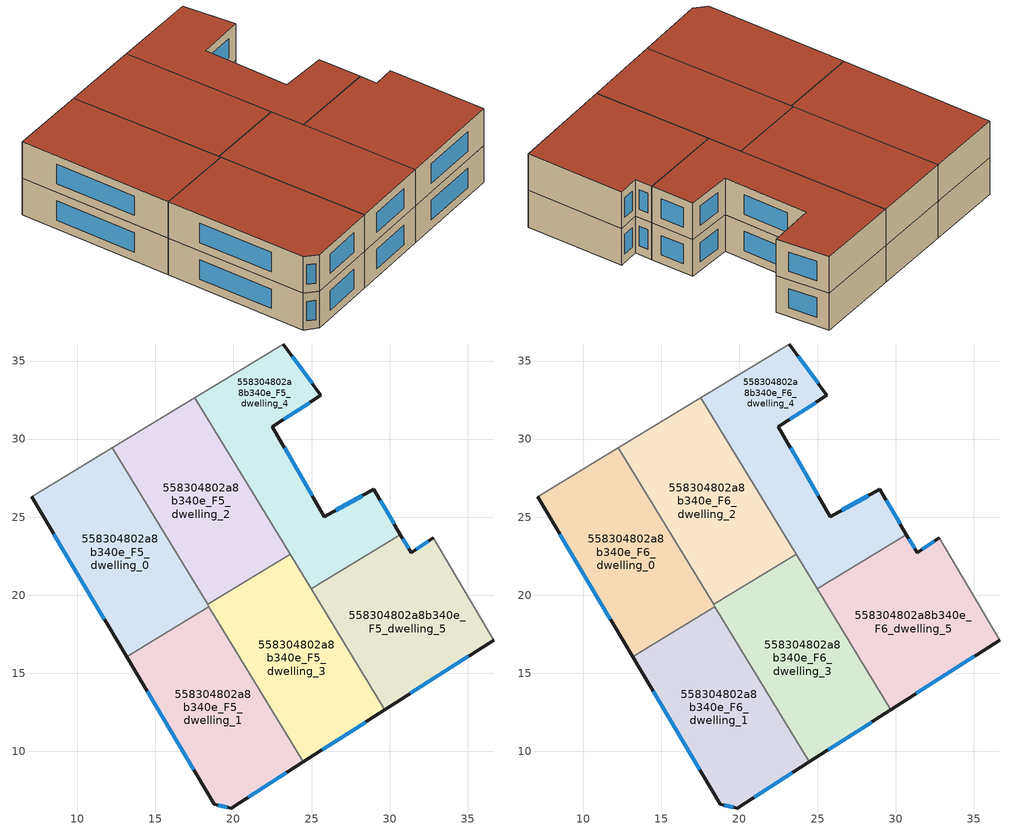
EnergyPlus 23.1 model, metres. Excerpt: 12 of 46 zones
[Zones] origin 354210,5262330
558304802a8b340e_F5_dwelling_0
 floor to 558304802a8b340e_F4_dwelling_0 (EU_floor_Construction): 12.24,29.44 18.42,19.27 13.15,16.06 7.08,26.29 z15
 wall outside (EU_wall_Construction): 7.08,26.29 13.15,16.06 z15:18
 wall to 558304802a8b340e_F5_dwelling_1 (EU_wall_Construction): 13.15,16.06 18.42,19.27 z15:18
 wall adiabatic (EU_wall_Construction): 12.24,29.44 7.08,26.29 z15:18
 wall to 558304802a8b340e_F5_dwelling_2 (EU_wall_Construction): 18.34,19.41 12.24,29.44 z15:18
 wall to 558304802a8b340e_F5_dwelling_3 (EU_wall_Construction): 18.42,19.27 18.34,19.41 z15:18
 window (EU_Window_Construction): 8.5,23.89 11.72,18.47 z15.7:17.3
558304802a8b340e_F5_dwelling_1
 floor to 558304802a8b340e_F4_dwelling_1 (EU_floor_Construction): 18.42,19.27 24.47,9.32 19.86,6.37 18.76,6.61 13.15,16.06 z15
 wall outside (EU_wall_Construction): 13.15,16.06 18.76,6.61 19.86,6.37 24.47,9.32 z15:18
 wall to 558304802a8b340e_F5_dwelling_3 (EU_wall_Construction): 24.47,9.32 18.42,19.27 z15:18
 window (EU_Window_Construction): 20.94,7.06 23.39,8.63 / 19.02,6.55 19.6,6.43 / 14.47,13.84 17.44,8.83 z15.7:17.3
558304802a8b340e_F5_dwelling_2
 floor to 558304802a8b340e_F4_dwelling_2 (EU_floor_Construction): 17.53,32.65 23.63,22.63 18.34,19.41 12.24,29.44 z15
 wall to 558304802a8b340e_F5_dwelling_3 (EU_wall_Construction): 18.34,19.41 23.63,22.63 z15:18
 wall adiabatic (EU_wall_Construction): 17.53,32.65 12.24,29.44 z15:18
 wall to 558304802a8b340e_F5_dwelling_4 (EU_wall_Construction): 23.63,22.63 17.53,32.65 z15:18
558304802a8b340e_F5_dwelling_3
 floor to 558304802a8b340e_F4_dwelling_3 (EU_floor_Construction): 23.63,22.63 29.69,12.66 24.47,9.32 18.34,19.41 z15
 wall outside (EU_wall_Construction): 24.47,9.32 29.69,12.66 z15:18
 wall to 558304802a8b340e_F5_dwelling_5 (EU_wall_Construction): 29.69,12.66 24.97,20.41 z15:18
 wall to 558304802a8b340e_F5_dwelling_4 (EU_wall_Construction): 24.97,20.41 23.63,22.63 z15:18
 window (EU_Window_Construction): 25.7,10.11 28.46,11.88 z15.7:17.3
558304802a8b340e_F5_dwelling_4
 floor to 558304802a8b340e_F4_dwelling_4 (EU_floor_Construction): 25.6,32.81 22.49,30.79 25.82,25.03 28.99,26.77 30.69,23.89 24.97,20.41 17.53,32.65 23.18,36.09 z15
 wall outside (EU_wall_Construction): 30.69,23.89 28.99,26.77 25.82,25.03 22.49,30.79 25.6,32.81 23.18,36.09 z15:18
 wall adiabatic (EU_wall_Construction): 23.18,36.09 17.53,32.65 z15:18
 wall to 558304802a8b340e_F5_dwelling_5 (EU_wall_Construction): 24.97,20.41 30.69,23.89 z15:18
 window (EU_Window_Construction): 30.29,24.57 29.39,26.1 / 25.03,33.58 23.75,35.32 / 23.22,31.27 24.87,32.33 / 25.04,26.38 23.27,29.44 / 28.24,26.36 26.57,25.44 z15.7:17.3
558304802a8b340e_F5_dwelling_5
 floor to 558304802a8b340e_F4_dwelling_5 (EU_floor_Construction): 32.8,23.67 36.67,17.13 29.69,12.66 24.97,20.41 30.69,23.89 31.37,22.73 z15
 wall outside (EU_wall_Construction): 29.69,12.66 36.67,17.13 / 32.8,23.67 31.37,22.73 30.69,23.89 z15:18
 wall adiabatic (EU_wall_Construction): 36.67,17.13 32.8,23.67 z15:18
 window (EU_Window_Construction): 31.33,13.71 35.03,16.08 / 31.21,23 30.85,23.62 / 32.46,23.45 31.71,22.95 z15.7:17.3
558304802a8b340e_F6_dwelling_0
 floor to 558304802a8b340e_F5_dwelling_0 (EU_floor_Construction): 12.24,29.44 18.42,19.27 13.15,16.06 7.08,26.29 z18
 wall outside (EU_wall_Construction): 7.08,26.29 13.15,16.06 z18:21
 wall to 558304802a8b340e_F6_dwelling_1 (EU_wall_Construction): 13.15,16.06 18.42,19.27 z18:21
 wall adiabatic (EU_wall_Construction): 12.24,29.44 7.08,26.29 z18:21
 wall to 558304802a8b340e_F6_dwelling_2 (EU_wall_Construction): 18.34,19.41 12.24,29.44 z18:21
 wall to 558304802a8b340e_F6_dwelling_3 (EU_wall_Construction): 18.42,19.27 18.34,19.41 z18:21
 window (EU_Window_Construction): 8.5,23.89 11.72,18.47 z18.7:20.3
 roof outside (EU_roof_Construction): 18.42,19.27 12.24,29.44 7.08,26.29 13.15,16.06 z21
558304802a8b340e_F6_dwelling_1
 floor to 558304802a8b340e_F5_dwelling_1 (EU_floor_Construction): 18.42,19.27 24.47,9.32 19.86,6.37 18.76,6.61 13.15,16.06 z18
 wall outside (EU_wall_Construction): 13.15,16.06 18.76,6.61 19.86,6.37 24.47,9.32 z18:21
 wall to 558304802a8b340e_F6_dwelling_3 (EU_wall_Construction): 24.47,9.32 18.42,19.27 z18:21
 window (EU_Window_Construction): 20.94,7.06 23.39,8.63 / 19.02,6.55 19.6,6.43 / 14.47,13.84 17.44,8.83 z18.7:20.3
 roof outside (EU_roof_Construction): 24.47,9.32 18.42,19.27 13.15,16.06 18.76,6.61 19.86,6.37 z21
558304802a8b340e_F6_dwelling_2
 floor to 558304802a8b340e_F5_dwelling_2 (EU_floor_Construction): 17.53,32.65 23.63,22.63 18.34,19.41 12.24,29.44 z18
 wall to 558304802a8b340e_F6_dwelling_3 (EU_wall_Construction): 18.34,19.41 23.63,22.63 z18:21
 wall adiabatic (EU_wall_Construction): 17.53,32.65 12.24,29.44 z18:21
 wall to 558304802a8b340e_F6_dwelling_4 (EU_wall_Construction): 23.63,22.63 17.53,32.65 z18:21
 roof outside (EU_roof_Construction): 23.63,22.63 17.53,32.65 12.24,29.44 18.34,19.41 z21
558304802a8b340e_F6_dwelling_3
 floor to 558304802a8b340e_F5_dwelling_3 (EU_floor_Construction): 23.63,22.63 29.69,12.66 24.47,9.32 18.34,19.41 z18
 wall outside (EU_wall_Construction): 24.47,9.32 29.69,12.66 z18:21
 wall to 558304802a8b340e_F6_dwelling_5 (EU_wall_Construction): 29.69,12.66 24.97,20.41 z18:21
 wall to 558304802a8b340e_F6_dwelling_4 (EU_wall_Construction): 24.97,20.41 23.63,22.63 z18:21
 window (EU_Window_Construction): 25.7,10.11 28.46,11.88 z18.7:20.3
 roof outside (EU_roof_Construction): 29.69,12.66 23.63,22.63 18.34,19.41 24.47,9.32 z21
558304802a8b340e_F6_dwelling_4
 floor to 558304802a8b340e_F5_dwelling_4 (EU_floor_Construction): 25.6,32.81 22.49,30.79 25.82,25.03 28.99,26.77 30.69,23.89 24.97,20.41 17.53,32.65 23.18,36.09 z18
 wall outside (EU_wall_Construction): 30.69,23.89 28.99,26.77 25.82,25.03 22.49,30.79 25.6,32.81 23.18,36.09 z18:21
 wall adiabatic (EU_wall_Construction): 23.18,36.09 17.53,32.65 z18:21
 wall to 558304802a8b340e_F6_dwelling_5 (EU_wall_Construction): 24.97,20.41 30.69,23.89 z18:21
 window (EU_Window_Construction): 30.29,24.57 29.39,26.1 / 25.03,33.58 23.75,35.32 / 23.22,31.27 24.87,32.33 / 25.04,26.38 23.27,29.44 / 28.24,26.36 26.57,25.44 z18.7:20.3
 roof outside (EU_roof_Construction): 30.69,23.89 28.99,26.77 25.82,25.03 22.49,30.79 25.6,32.81 23.18,36.09 17.53,32.65 24.97,20.41 z21
558304802a8b340e_F6_dwelling_5
 floor to 558304802a8b340e_F5_dwelling_5 (EU_floor_Construction): 32.8,23.67 36.67,17.13 29.69,12.66 24.97,20.41 30.69,23.89 31.37,22.73 z18
 wall outside (EU_wall_Construction): 29.69,12.66 36.67,17.13 / 32.8,23.67 31.37,22.73 30.69,23.89 z18:21
 wall adiabatic (EU_wall_Construction): 36.67,17.13 32.8,23.67 z18:21
 window (EU_Window_Construction): 31.33,13.71 35.03,16.08 / 31.21,23 30.85,23.62 / 32.46,23.45 31.71,22.95 z18.7:20.3
 roof outside (EU_roof_Construction): 36.67,17.13 32.8,23.67 31.37,22.73 30.69,23.89 24.97,20.41 29.69,12.66 z21
[Building]
EU S2 Campaign: North Axis=0; Terrain=City; Solar Distribution=FullExterior
[Site:Location]
Budapest.Ferenc.Liszt.Intl.AP: Latitude=47.437; Longitude=19.256; Time Zone=1; Elevation=185
[SizingPeriod:WeatherFileDays]
AnnualSizingPeriod: Begin Month=1; Begin Day of Month=1; End Month=12; End Day of Month=31; Day of Week for Start Day=Monday; Use Weather File Daylight Saving Period=No; Use Weather File Rain and Snow Indicators=No
[MATERIAL]
EU_InternalMass_Material: Roughness=MediumRough; Thickness=0.1; Conductivity=1; Density=1800; Specific Heat=900; Thermal Absorptance=0.9; Solar Absorptance=0.7; Visible Absorptance=0.7
[MATERIAL:NOMASS] Roughness=MediumRough; Thermal Absorptance=0.9; Solar Absorptance=0.7; Visible Absorptance=0.7
Name | Thermal Resistance
EU_wall_NoMass | 0.832559
EU_roof_NoMass | 1.39638
EU_floor_NoMass | 0.872794
[WINDOWMATERIAL:SIMPLEGLAZINGSYSTEM]
EU_Window_SimpleGlazing: UFactor=2.79869; Solar Heat Gain Coefficient=0.75; Visible Transmittance=0.75
[CONSTRUCTION]
EU_wall_Construction: EU_wall_NoMass
EU_roof_Construction: EU_roof_NoMass
EU_floor_Construction: EU_floor_NoMass
EU_Window_Construction: EU_Window_SimpleGlazing
EU_InternalMass_Construction: EU_InternalMass_Material
[ZONE] Type=1; Multiplier=1; Ceiling Height=autocalculate; Floor Area=autocalculate; Part of Total Floor Area=Yes
Name | Volume
558304802a8b340e_F5_dwelling_0; 558304802a8b340e_F6_dwelling_0 | 218.015
558304802a8b340e_F5_dwelling_1; 558304802a8b340e_F6_dwelling_1 | 218.001
558304802a8b340e_F5_dwelling_2; 558304802a8b340e_F6_dwelling_2 | 218.011
558304802a8b340e_F5_dwelling_3; 558304802a8b340e_F6_dwelling_3 | 218.008
558304802a8b340e_F5_dwelling_4; 558304802a8b340e_F6_dwelling_4 | 218.005
558304802a8b340e_F5_dwelling_5; 558304802a8b340e_F6_dwelling_5 | 217.997
[INTERNALMASS] Construction=EU_InternalMass_Construction
Name | Zone or ZoneList | Surface Area
558304802a8b340e_F5_dwelling_0_EU_InternalMass | 558304802a8b340e_F5_dwelling_0 | 72.6714
558304802a8b340e_F5_dwelling_1_EU_InternalMass | 558304802a8b340e_F5_dwelling_1 | 72.667
558304802a8b340e_F5_dwelling_2_EU_InternalMass | 558304802a8b340e_F5_dwelling_2 | 72.6705
558304802a8b340e_F5_dwelling_3_EU_InternalMass | 558304802a8b340e_F5_dwelling_3 | 72.6692
558304802a8b340e_F5_dwelling_4_EU_InternalMass | 558304802a8b340e_F5_dwelling_4 | 72.6681
558304802a8b340e_F5_dwelling_5_EU_InternalMass | 558304802a8b340e_F5_dwelling_5 | 72.6658
558304802a8b340e_F6_dwelling_0_EU_InternalMass | 558304802a8b340e_F6_dwelling_0 | 72.6714
558304802a8b340e_F6_dwelling_1_EU_InternalMass | 558304802a8b340e_F6_dwelling_1 | 72.667
558304802a8b340e_F6_dwelling_2_EU_InternalMass | 558304802a8b340e_F6_dwelling_2 | 72.6705
558304802a8b340e_F6_dwelling_3_EU_InternalMass | 558304802a8b340e_F6_dwelling_3 | 72.6692
558304802a8b340e_F6_dwelling_4_EU_InternalMass | 558304802a8b340e_F6_dwelling_4 | 72.6681
558304802a8b340e_F6_dwelling_5_EU_InternalMass | 558304802a8b340e_F6_dwelling_5 | 72.6658
[OTHEREQUIPMENT] Fuel Type=Electricity; Design Level Calculation Method=Watts/Area; Power per Zone Floor Area=1; Fraction Latent=0; Fraction Radiant=0; Fraction Lost=0; Carbon Dioxide Generation Rate=0; EndUse Subcategory=EU_Step8_InternalGains
Name | Zone or ZoneList or Space or SpaceList | Schedule
EU_Step8_InternalGain_558304802a8b340e_F5_dwelling_0_f000 | 558304802a8b340e_F5_dwelling_0 | EU_Step8_GainSchedule_558304802a8b340e_F5_dwelling_0_f000
EU_Step8_InternalGain_558304802a8b340e_F5_dwelling_1_f000 | 558304802a8b340e_F5_dwelling_1 | EU_Step8_GainSchedule_558304802a8b340e_F5_dwelling_1_f000
EU_Step8_InternalGain_558304802a8b340e_F5_dwelling_2_f000 | 558304802a8b340e_F5_dwelling_2 | EU_Step8_GainSchedule_558304802a8b340e_F5_dwelling_2_f000
EU_Step8_InternalGain_558304802a8b340e_F5_dwelling_3_f000 | 558304802a8b340e_F5_dwelling_3 | EU_Step8_GainSchedule_558304802a8b340e_F5_dwelling_3_f000
EU_Step8_InternalGain_558304802a8b340e_F5_dwelling_4_f000 | 558304802a8b340e_F5_dwelling_4 | EU_Step8_GainSchedule_558304802a8b340e_F5_dwelling_4_f000
EU_Step8_InternalGain_558304802a8b340e_F5_dwelling_5_f000 | 558304802a8b340e_F5_dwelling_5 | EU_Step8_GainSchedule_558304802a8b340e_F5_dwelling_5_f000
EU_Step8_InternalGain_558304802a8b340e_F6_dwelling_0_f000 | 558304802a8b340e_F6_dwelling_0 | EU_Step8_GainSchedule_558304802a8b340e_F6_dwelling_0_f000
EU_Step8_InternalGain_558304802a8b340e_F6_dwelling_1_f000 | 558304802a8b340e_F6_dwelling_1 | EU_Step8_GainSchedule_558304802a8b340e_F6_dwelling_1_f000
EU_Step8_InternalGain_558304802a8b340e_F6_dwelling_2_f000 | 558304802a8b340e_F6_dwelling_2 | EU_Step8_GainSchedule_558304802a8b340e_F6_dwelling_2_f000
EU_Step8_InternalGain_558304802a8b340e_F6_dwelling_3_f000 | 558304802a8b340e_F6_dwelling_3 | EU_Step8_GainSchedule_558304802a8b340e_F6_dwelling_3_f000
EU_Step8_InternalGain_558304802a8b340e_F6_dwelling_4_f000 | 558304802a8b340e_F6_dwelling_4 | EU_Step8_GainSchedule_558304802a8b340e_F6_dwelling_4_f000
EU_Step8_InternalGain_558304802a8b340e_F6_dwelling_5_f000 | 558304802a8b340e_F6_dwelling_5 | EU_Step8_GainSchedule_558304802a8b340e_F6_dwelling_5_f000
[ZONEVENTILATION:DESIGNFLOWRATE] Schedule=EU_AlwaysOn; Design Flow Rate Calculation Method=AirChanges/Hour; Air Changes per Hour=0.475469; Ventilation Type=Natural; Fan Pressure Rise=0; Fan Total Efficiency=1; Constant Term Coefficient=1; Temperature Term Coefficient=0; Velocity Term Coefficient=0; Velocity Squared Term Coefficient=0; Minimum Indoor Temperature=-100; Maximum Indoor Temperature=100; Delta Temperature=-100; Minimum Outdoor Temperature=-100; Maximum Outdoor Temperature=100; Maximum Wind Speed=40
Name | Zone or ZoneList or Space or SpaceList
EU_ConstantAir_558304802a8b340e_F5_dwelling_0 | 558304802a8b340e_F5_dwelling_0
EU_ConstantAir_558304802a8b340e_F5_dwelling_1 | 558304802a8b340e_F5_dwelling_1
EU_ConstantAir_558304802a8b340e_F5_dwelling_2 | 558304802a8b340e_F5_dwelling_2
EU_ConstantAir_558304802a8b340e_F5_dwelling_3 | 558304802a8b340e_F5_dwelling_3
EU_ConstantAir_558304802a8b340e_F5_dwelling_4 | 558304802a8b340e_F5_dwelling_4
EU_ConstantAir_558304802a8b340e_F5_dwelling_5 | 558304802a8b340e_F5_dwelling_5
EU_ConstantAir_558304802a8b340e_F6_dwelling_0 | 558304802a8b340e_F6_dwelling_0
EU_ConstantAir_558304802a8b340e_F6_dwelling_1 | 558304802a8b340e_F6_dwelling_1
EU_ConstantAir_558304802a8b340e_F6_dwelling_2 | 558304802a8b340e_F6_dwelling_2
EU_ConstantAir_558304802a8b340e_F6_dwelling_3 | 558304802a8b340e_F6_dwelling_3
EU_ConstantAir_558304802a8b340e_F6_dwelling_4 | 558304802a8b340e_F6_dwelling_4
EU_ConstantAir_558304802a8b340e_F6_dwelling_5 | 558304802a8b340e_F6_dwelling_5
[HVACTEMPLATE:THERMOSTAT] Constant Heating Setpoint=20; Constant Cooling Setpoint=50
EU_HeatOnly_558304802a8b340e_F0_dwelling_0; EU_HeatOnly_558304802a8b340e_F0_dwelling_1; EU_HeatOnly_558304802a8b340e_F0_dwelling_2; EU_HeatOnly_558304802a8b340e_F0_dwelling_3; EU_HeatOnly_558304802a8b340e_F0_dwelling_4; EU_HeatOnly_558304802a8b340e_F0_dwelling_5; EU_HeatOnly_558304802a8b340e_F0_dwelling_6; EU_HeatOnly_558304802a8b340e_F1_dwelling_0; EU_HeatOnly_558304802a8b340e_F1_dwelling_1; EU_HeatOnly_558304802a8b340e_F1_dwelling_2; EU_HeatOnly_558304802a8b340e_F1_dwelling_3; EU_HeatOnly_558304802a8b340e_F1_dwelling_4; EU_HeatOnly_558304802a8b340e_F1_dwelling_5; EU_HeatOnly_558304802a8b340e_F1_dwelling_6; EU_HeatOnly_558304802a8b340e_F2_dwelling_0; EU_HeatOnly_558304802a8b340e_F2_dwelling_1; EU_HeatOnly_558304802a8b340e_F2_dwelling_2; EU_HeatOnly_558304802a8b340e_F2_dwelling_3; EU_HeatOnly_558304802a8b340e_F2_dwelling_4; EU_HeatOnly_558304802a8b340e_F2_dwelling_5; EU_HeatOnly_558304802a8b340e_F2_dwelling_6; EU_HeatOnly_558304802a8b340e_F3_dwelling_0; EU_HeatOnly_558304802a8b340e_F3_dwelling_1; EU_HeatOnly_558304802a8b340e_F3_dwelling_2; EU_HeatOnly_558304802a8b340e_F3_dwelling_3; EU_HeatOnly_558304802a8b340e_F3_dwelling_4; EU_HeatOnly_558304802a8b340e_F3_dwelling_5; EU_HeatOnly_558304802a8b340e_F3_dwelling_6; EU_HeatOnly_558304802a8b340e_F4_dwelling_0; EU_HeatOnly_558304802a8b340e_F4_dwelling_1; EU_HeatOnly_558304802a8b340e_F4_dwelling_2; EU_HeatOnly_558304802a8b340e_F4_dwelling_3; EU_HeatOnly_558304802a8b340e_F4_dwelling_4; EU_HeatOnly_558304802a8b340e_F4_dwelling_5; EU_HeatOnly_558304802a8b340e_F5_dwelling_0; EU_HeatOnly_558304802a8b340e_F5_dwelling_1; EU_HeatOnly_558304802a8b340e_F5_dwelling_2; EU_HeatOnly_558304802a8b340e_F5_dwelling_3; EU_HeatOnly_558304802a8b340e_F5_dwelling_4; EU_HeatOnly_558304802a8b340e_F5_dwelling_5; EU_HeatOnly_558304802a8b340e_F6_dwelling_0; EU_HeatOnly_558304802a8b340e_F6_dwelling_1; EU_HeatOnly_558304802a8b340e_F6_dwelling_2; EU_HeatOnly_558304802a8b340e_F6_dwelling_3; EU_HeatOnly_558304802a8b340e_F6_dwelling_4; EU_HeatOnly_558304802a8b340e_F6_dwelling_5
[HVACTEMPLATE:ZONE:IDEALLOADSAIRSYSTEM] System Availability Schedule=EU_AlwaysOn; Maximum Heating Supply Air Temperature=50; Minimum Cooling Supply Air Temperature=13; Maximum Heating Supply Air Humidity Ratio=0.0156; Minimum Cooling Supply Air Humidity Ratio=0.0077; Heating Limit=NoLimit; Cooling Limit=NoLimit; Heating Availability Schedule=EU_AlwaysOn; Cooling Availability Schedule=EU_CoolingOff; Dehumidification Control Type=ConstantSensibleHeatRatio; Cooling Sensible Heat Ratio=0.7; Dehumidification Setpoint=60; Humidification Control Type=None; Humidification Setpoint=30; Outdoor Air Method=None; Outdoor Air Flow Rate per Person=0.00944; Outdoor Air Flow Rate per Zone Floor Area=0; Outdoor Air Flow Rate per Zone=0; Demand Controlled Ventilation Type=None; Outdoor Air Economizer Type=NoEconomizer; Heat Recovery Type=None; Sensible Heat Recovery Effectiveness=0.7; Latent Heat Recovery Effectiveness=0.65
Name | Template Thermostat
558304802a8b340e_F5_dwelling_0 | EU_HeatOnly_558304802a8b340e_F5_dwelling_0
558304802a8b340e_F5_dwelling_1 | EU_HeatOnly_558304802a8b340e_F5_dwelling_1
558304802a8b340e_F5_dwelling_2 | EU_HeatOnly_558304802a8b340e_F5_dwelling_2
558304802a8b340e_F5_dwelling_3 | EU_HeatOnly_558304802a8b340e_F5_dwelling_3
558304802a8b340e_F5_dwelling_4 | EU_HeatOnly_558304802a8b340e_F5_dwelling_4
558304802a8b340e_F5_dwelling_5 | EU_HeatOnly_558304802a8b340e_F5_dwelling_5
558304802a8b340e_F6_dwelling_0 | EU_HeatOnly_558304802a8b340e_F6_dwelling_0
558304802a8b340e_F6_dwelling_1 | EU_HeatOnly_558304802a8b340e_F6_dwelling_1
558304802a8b340e_F6_dwelling_2 | EU_HeatOnly_558304802a8b340e_F6_dwelling_2
558304802a8b340e_F6_dwelling_3 | EU_HeatOnly_558304802a8b340e_F6_dwelling_3
558304802a8b340e_F6_dwelling_4 | EU_HeatOnly_558304802a8b340e_F6_dwelling_4
558304802a8b340e_F6_dwelling_5 | EU_HeatOnly_558304802a8b340e_F6_dwelling_5
[SIZING:ZONE] Zone Cooling Design Supply Air Temperature Input Method=SupplyAirTemperature; Zone Cooling Design Supply Air Temperature=13; Zone Heating Design Supply Air Temperature Input Method=SupplyAirTemperature; Zone Heating Design Supply Air Temperature=50; Zone Cooling Design Supply Air Humidity Ratio=0.008; Zone Heating Design Supply Air Humidity Ratio=0.008; Cooling Design Air Flow Method=DesignDay; Cooling Design Air Flow Rate=0; Cooling Minimum Air Flow per Zone Floor Area=0.000762; Cooling Minimum Air Flow=0; Cooling Minimum Air Flow Fraction=0.2; Heating Design Air Flow Method=DesignDay; Heating Design Air Flow Rate=0; Heating Maximum Air Flow per Zone Floor Area=0.002032; Heating Maximum Air Flow=0.141576; Heating Maximum Air Flow Fraction=0.3; Account for Dedicated Outdoor Air System=No; Dedicated Outdoor Air System Control Strategy=NeutralSupplyAir; Dedicated Outdoor Air Low Setpoint Temperature for Design=autosize; Dedicated Outdoor Air High Setpoint Temperature for Design=autosize; Zone Load Sizing Method=Sensible Load Only No Latent Load; Zone Latent Cooling Design Supply Air Humidity Ratio Input Method=HumidityRatioDifference; Zone Cooling Design Supply Air Humidity Ratio Difference=0.005; Zone Latent Heating Design Supply Air Humidity Ratio Input Method=HumidityRatioDifference; Zone Humidification Design Supply Air Humidity Ratio Difference=0.005
558304802a8b340e_F5_dwelling_0; 558304802a8b340e_F5_dwelling_1; 558304802a8b340e_F5_dwelling_2; 558304802a8b340e_F5_dwelling_3; 558304802a8b340e_F5_dwelling_4; 558304802a8b340e_F5_dwelling_5; 558304802a8b340e_F6_dwelling_0; 558304802a8b340e_F6_dwelling_1; 558304802a8b340e_F6_dwelling_2; 558304802a8b340e_F6_dwelling_3; 558304802a8b340e_F6_dwelling_4; 558304802a8b340e_F6_dwelling_5
[SCHEDULE:CONSTANT]
Name | Hourly Value
EU_AlwaysOn | 1
EU_CoolingOff | 0
[SCHEDULE:FILE] Column Number=1; Rows to Skip at Top=0; Number of Hours of Data=8760; Column Separator=Comma; Interpolate to Timestep=No; Minutes per Item=60; Adjust Schedule for Daylight Savings=Yes
Name | File
EU_Step8_GainSchedule_558304802a8b340e_F5_dwelling_0_f000 | ../../schedules/558304802a8b340e/558304802a8b340e_F5_dwelling_0_f000_gain.csv
EU_Step8_GainSchedule_558304802a8b340e_F5_dwelling_1_f000 | ../../schedules/558304802a8b340e/558304802a8b340e_F5_dwelling_1_f000_gain.csv
EU_Step8_GainSchedule_558304802a8b340e_F5_dwelling_2_f000 | ../../schedules/558304802a8b340e/558304802a8b340e_F5_dwelling_2_f000_gain.csv
EU_Step8_GainSchedule_558304802a8b340e_F5_dwelling_3_f000 | ../../schedules/558304802a8b340e/558304802a8b340e_F5_dwelling_3_f000_gain.csv
EU_Step8_GainSchedule_558304802a8b340e_F5_dwelling_4_f000 | ../../schedules/558304802a8b340e/558304802a8b340e_F5_dwelling_4_f000_gain.csv
EU_Step8_GainSchedule_558304802a8b340e_F5_dwelling_5_f000 | ../../schedules/558304802a8b340e/558304802a8b340e_F5_dwelling_5_f000_gain.csv
EU_Step8_GainSchedule_558304802a8b340e_F6_dwelling_0_f000 | ../../schedules/558304802a8b340e/558304802a8b340e_F6_dwelling_0_f000_gain.csv
EU_Step8_GainSchedule_558304802a8b340e_F6_dwelling_1_f000 | ../../schedules/558304802a8b340e/558304802a8b340e_F6_dwelling_1_f000_gain.csv
EU_Step8_GainSchedule_558304802a8b340e_F6_dwelling_2_f000 | ../../schedules/558304802a8b340e/558304802a8b340e_F6_dwelling_2_f000_gain.csv
EU_Step8_GainSchedule_558304802a8b340e_F6_dwelling_3_f000 | ../../schedules/558304802a8b340e/558304802a8b340e_F6_dwelling_3_f000_gain.csv
EU_Step8_GainSchedule_558304802a8b340e_F6_dwelling_4_f000 | ../../schedules/558304802a8b340e/558304802a8b340e_F6_dwelling_4_f000_gain.csv
EU_Step8_GainSchedule_558304802a8b340e_F6_dwelling_5_f000 | ../../schedules/558304802a8b340e/558304802a8b340e_F6_dwelling_5_f000_gain.csv
